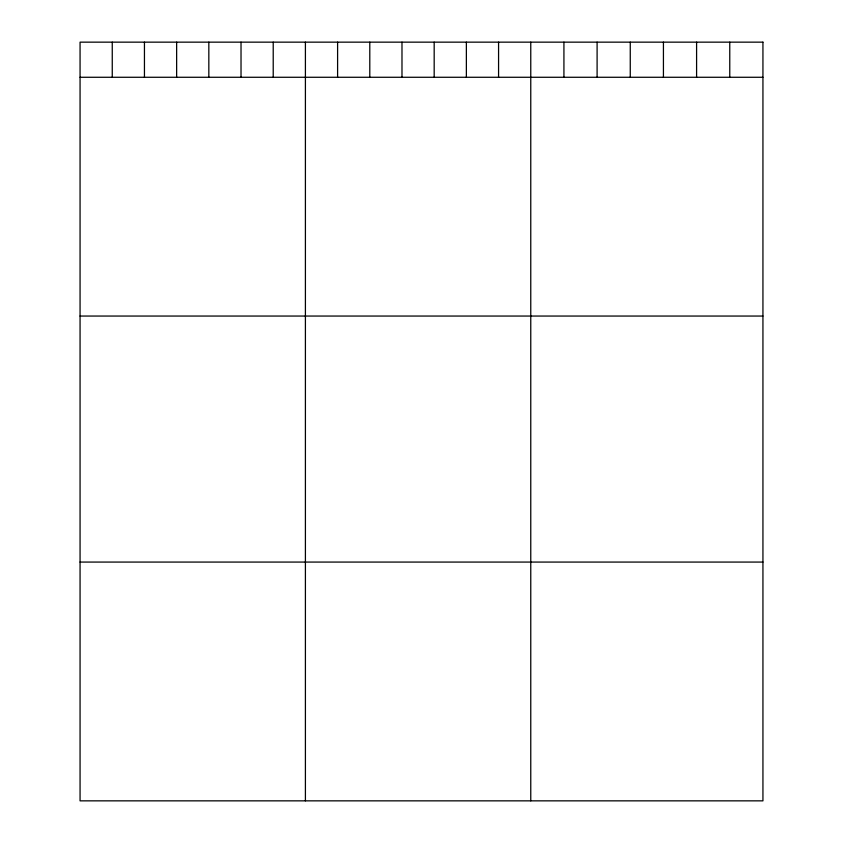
<?xml version="1.0" encoding="UTF-8"?>
<svg xmlns="http://www.w3.org/2000/svg" width="843" height="843" viewBox="0 0 843 843"><rect width="100%" height="100%" fill="white"/><g stroke="black" fill="none" stroke-linecap="round" stroke-linejoin="round"><path stroke-width="1.26" d="M80.064 77.271L762.936 77.271M80.064 316.051L762.936 316.051M80.064 562.07L762.936 562.07M729.764 42.15L729.764 77.271M696.592 42.15L696.592 77.271M663.43 42.15L663.43 77.271M630.258 42.15L630.258 77.271M597.097 42.15L597.097 77.271M563.925 42.15L563.925 77.271M530.763 42.15L530.763 800.85M498.571 42.15L498.571 77.271M466.369 42.15L466.369 77.271M434.177 42.15L434.177 77.271M401.985 42.15L401.985 77.271M369.792 42.15L369.792 77.271M337.6 42.15L337.6 77.271M305.408 42.15L305.408 800.85M273.216 42.15L273.216 77.271M241.024 42.15L241.024 77.271M208.832 42.15L208.832 77.271M176.64 42.15L176.64 77.271M144.448 42.15L144.448 77.271M112.256 42.15L112.256 77.271M762.936 42.15L80.064 42.15L80.064 800.85L762.936 800.85L762.936 42.15"/></g></svg>
